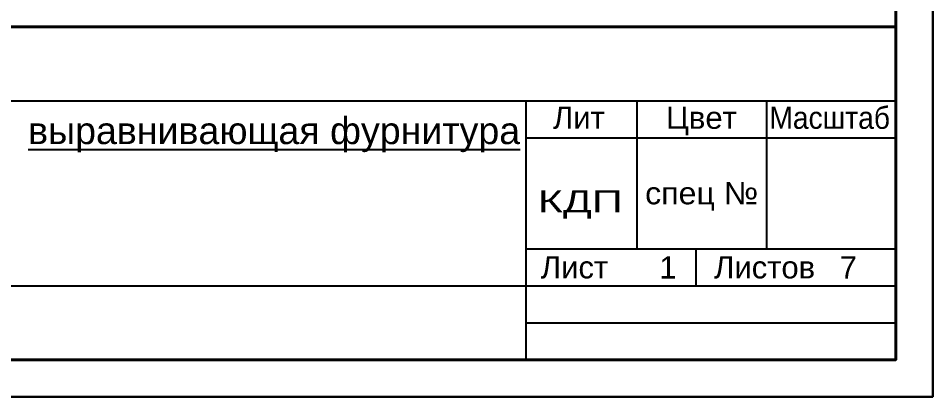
# Model space of a CAD drawing. Header units: millimetres. Extents: x 6988 to 52081, y -7456 to 23712.
# Drawn here: x 38477 to 52081, y -7456 to -1827 of the extents above; entities that cross this region are included whole.
import ezdxf
from ezdxf.enums import TextEntityAlignment as Align

# ---------------------------------------------------------------- set-up
doc = ezdxf.new("R2010")
doc.units = ezdxf.units.MM
doc.layers.add('Линии Размерные и Текст', color=1, linetype='Continuous', lineweight=5)
doc.layers.add('ШТАМП', color=7, linetype='Continuous', lineweight=30)
doc.styles.get("Standard").update_dxf_attribs({"font": 'arial.ttf'})

# ---------------------------------------------------------------- blocks, each defined once
blk = doc.blocks.new('колич листов')
at = {"layer": 'ШТАМП', "lineweight": -3}
blk.add_text('7', height=33, dxfattribs=at).set_placement((-70.6, 43.8), align=Align.TOP_CENTER)

msp = doc.modelspace()

# ---------------------------------------------------------------- linework, layer by layer
at = {"layer": 'ШТАМП', "lineweight": 40}
msp.add_line((31180.714, -1956.312), (51530.714, -1956.312), dxfattribs=at)
at = {"layer": 'ШТАМП', "lineweight": -3}
for p, q in [((31180.714, -3056.312), (51530.714, -3056.312)), ((46030.714, -6906.312), (46030.714, -3056.312)), ((47680.714, -3056.312), (47680.714, -5256.312)), ((49605.714, -3056.312), (49605.714, -5256.312)), ((46030.714, -3606.312), (51530.714, -3606.312)), ((46030.714, -5256.312), (51530.714, -5256.312)), ((48560.714, -5806.312), (48560.714, -5256.312)), ((31180.714, -5806.312), (51530.714, -5806.312)), ((46030.714, -6356.312), (51530.714, -6356.312))]:
    msp.add_line(p, q, dxfattribs=at)
at = {"layer": 'ШТАМП'}
msp.add_lwpolyline([(6987.916, -7456.312), (52080.714, -7456.312), (52080.714, 23712.196), (6987.916, 23712.196)], close=True, dxfattribs=at)
at = {"layer": 'ШТАМП', "lineweight": 40}
msp.add_lwpolyline([(9187.916, -6906.312), (51530.714, -6906.312), (51530.714, 23162.196), (9187.916, 23162.196)], close=True, dxfattribs=at)

# ---------------------------------------------------------------- block references
at = {"layer": 'Линии Размерные и Текст', "xscale": 10, "yscale": 10, "zscale": 10}
msp.add_blockref('колич листов', (51530.714, -5806.312), dxfattribs=at)

# ---------------------------------------------------------------- texts
at = {"layer": 'ШТАМП', "lineweight": -3}
for s, width, p, p2 in [('Масштаб', 0.909505, (49651.277, -3471.346), (51445.135, -3471.346)), ('спец №', 1.036833, (47802.329, -4594.229), (49485.329, -4594.229)), ('КДП', 1.381306, (46207.903, -4714.403), (47467.812, -4714.403))]:
    msp.add_text(s, height=330, dxfattribs=dict(at, width=width)).set_placement(p, p2, align=Align.FIT)
for s, p in [('Лит', (46431.693, -3471.346)), ('Цвет', (48113.117, -3471.346)), ('Лист', (46250.714, -5696.312)), ('Листов', (48828.484, -5696.312))]:
    msp.add_text(s, height=330, dxfattribs=at).set_placement(p)
msp.add_text('1', height=330, dxfattribs=at).set_placement((48141.704, -5368.024), align=Align.TOP_CENTER)
at = {"layer": 'ШТАМП', "lineweight": -3, "insert": (38623.486, -3298.41), "char_height": 400, "attachment_point": 1}
msp.add_mtext_dynamic_manual_height_columns('{\\Lвыравнивающая фурнитура}', width=7154.28427, gutter_width=20, heights=[0], dxfattribs=at)

doc.saveas('drawing.dxf')
